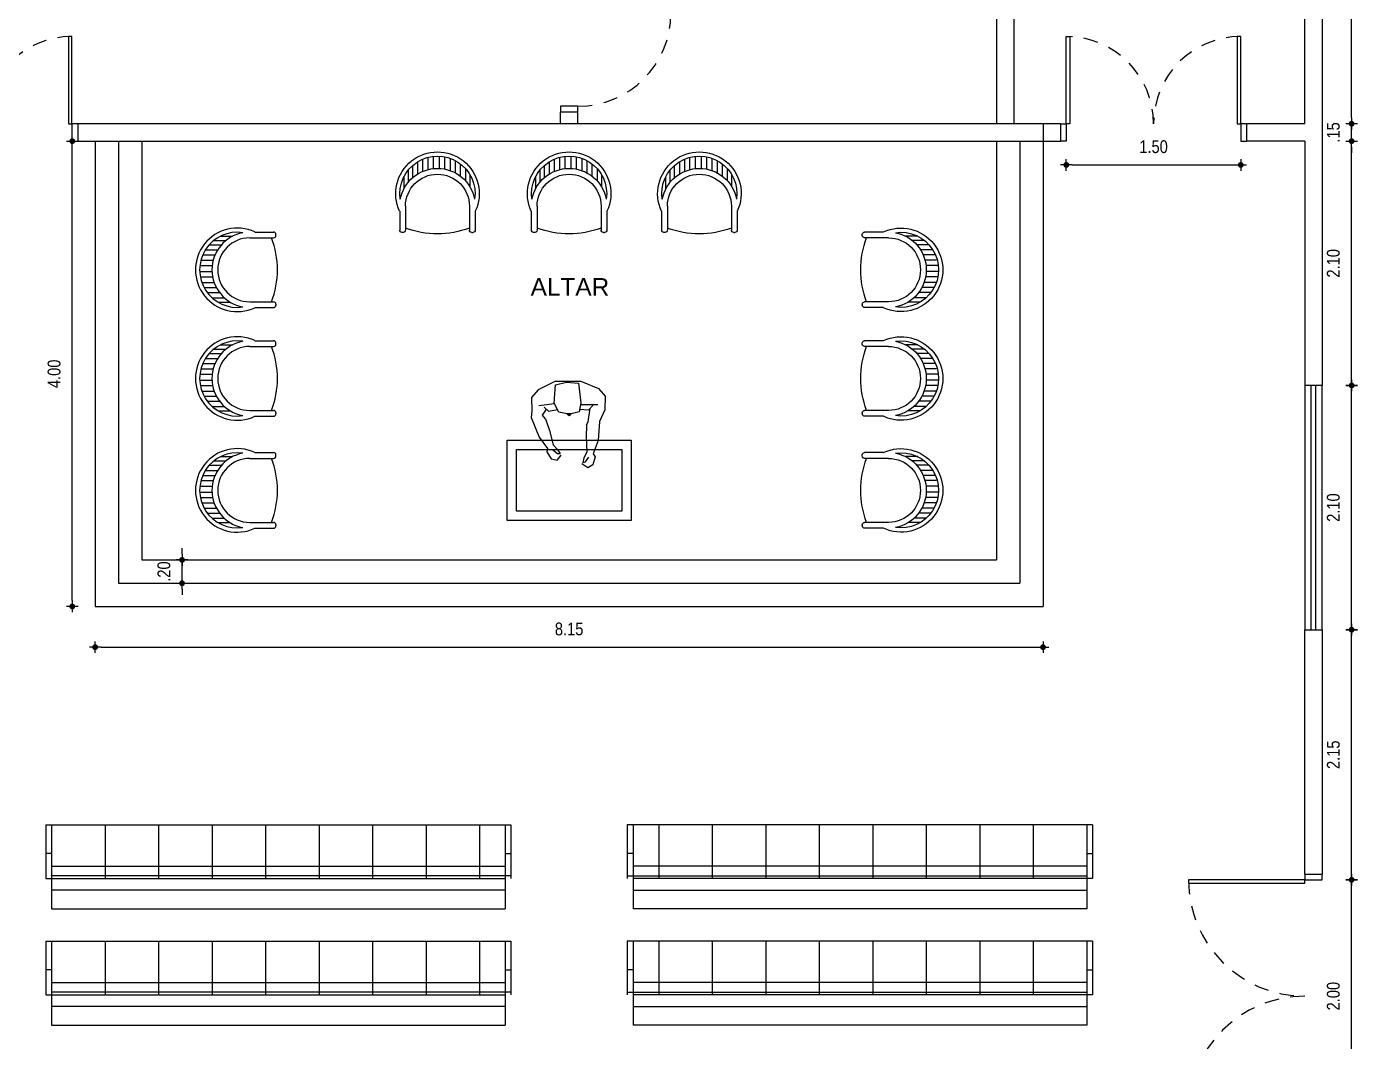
# Model space of a CAD drawing. Header units: millimetres. Extents: x 2739 to 2884, y 2105 to 2167.
# Drawn here: x 2808.15 to 2819.59, y 2150.8 to 2159.52 of the extents above; entities that cross this region are included whole.
import ezdxf

# ---------------------------------------------------------------- set-up
doc = ezdxf.new("R2010")
doc.units = ezdxf.units.MM
doc.linetypes.add('HIDDEN2', pattern=[0.1875, 0.125, -0.0625])
for name, color, linetype in [('COTA', 2, 'Continuous'), ('E-Pen-B', 5, 'Continuous'), ('MOBILIARIO', 2, 'Continuous'), ('MOVEIS', 7, 'Continuous'), ('PORTAS', 2, 'Continuous'), ('PROJEÇÃO', 1, 'HIDDEN2')]:
    doc.layers.add(name, color=color, linetype=linetype)
doc.layers.add('COTAS', color=53, linetype='Continuous', lineweight=9)
doc.styles.add('CARIMBO_DADOS', font='arial.ttf', dxfattribs={"height": 0.1})
doc.styles.add('F2', font='ARIALN.TTF')
doc.dimstyles.new('ARQUITETURA', dxfattribs={"dimtxt": 0.11, "dimasz": 0.05, "dimexe": 0.1, "dimexo": 0, "dimgap": 0.1, "dimtad": 1, "dimzin": 5, "dimdsep": 46, "dimtxsty": 'F2', "dimblk": 'COTA', "dimcen": 0, "dimse1": 1, "dimse2": 1, "dimadec": 0, "dimazin": 0, "dimtfac": 2, "dimtix": 1, "dimtmove": 2, "dimatfit": 3, "dimldrblk": 'COTA', "dimfxl": 1, "dimtolj": 1, "dimtzin": 5, "dimarcsym": 0})

# ---------------------------------------------------------------- blocks, each defined once
blk = doc.blocks.new('mansta-t')
for p, q in [((-145.6, 87), (-90.4, 219.1)), ((-90.4, 219.1), (-32.8, 268.6)), ((-32.8, 268.6), (68.6, 265.8)), ((27.5, 85.1), (28.8, 214.7)), ((68.6, 265.8), (154.4, 227.2)), ((154.4, 227.2), (297.4, 215.1)), ((297.4, 215.1), (396.9, 179.1)), ((36.6, 175.3), (69.6, 143.6)), ((157.6, 141.4), (55.4, 157.3)), ((69.6, 143.6), (65.7, 77.7)), ((181, 130.1), (157.6, 141.4)), ((181, 130.1), (273.1, 127.5)), ((273.1, 127.5), (384.9, 131)), ((384.9, 131), (426.4, 109.6)), ((396.9, 179.1), (420.3, 193)), ((420.3, 193), (479.1, 176.6)), ((456.3, 121.2), (422, 146.7)), ((426.4, 109.6), (462.7, 100.5)), ((462.7, 100.5), (456.3, 121.2)), ((502.6, 137.8), (472, 95.1)), ((479.1, 176.6), (502.6, 137.8)), ((-145.6, -102.5), (-145.6, 87)), ((-139.7, -21.3), (-130.8, 69.7)), ((-130.8, 69.7), (16.2, 87.4)), ((16.2, 87.4), (83.8, 74.2)), ((83.8, 74.2), (97.7, 14.1)), ((97.7, 14.1), (99.1, -16.4)), ((97.7, -17), (99.1, 13.4)), ((99, 12.7), (114.3, -1.5)), ((-119.8, -103), (-139.7, -21.3)), ((86.5, -77.1), (17.7, -112.7)), ((78, -155.2), (64.9, -88.2)), ((99.1, -16.4), (86.5, -77.1)), ((114.3, -1.5), (100.3, -14.9)), ((330.6, -119.2), (364, -86.6)), ((364, -86.6), (396, -67.2)), ((396, -88.9), (370.8, -123.2)), ((396, -67.2), (396, -88.9)), ((445.2, -91.1), (408.2, -59.8)), ((434.1, -135.1), (445.2, -91.1)), ((-145.6, -102.5), (-81.8, -232)), ((17.7, -112.7), (-119.8, -103)), ((22.8, -110.1), (37.5, -227.6)), ((47.6, -187.5), (78, -155.2)), ((109.4, -199.9), (63.1, -171)), ((135.6, -178.3), (109.4, -199.9)), ((135.6, -178.3), (222.8, -148.8)), ((222.8, -148.8), (330.6, -119.2)), ((271.8, -225.4), (356.3, -161.6)), ((356.3, -161.6), (382.8, -168.1)), ((382.8, -168.1), (434.1, -135.1)), ((-81.8, -232), (-24.2, -281.5)), ((-24.2, -281.5), (77.2, -278.7)), ((77.2, -278.7), (125.4, -284.4)), ((125.4, -284.4), (271.8, -225.4))]:
    blk.add_line(p, q)
blk = doc.blocks.new('CADEIRA4')
at = {"layer": 'MOVEIS'}
for p, q in [((-0.286, 0.692), (-0.296, 0.692)), ((0.304, 0.692), (0.314, 0.692)), ((-0.316, 0.511), (-0.316, 0.672)), ((-0.266, 0.467), (-0.266, 0.672)), ((0.284, 0.467), (0.284, 0.672)), ((0.334, 0.511), (0.334, 0.672)), ((-0.281, 0.215), (-0.281, 0.319)), ((-0.244, 0.157), (-0.244, 0.262)), ((0.249, 0.143), (0.249, 0.248)), ((0.286, 0.193), (0.286, 0.298)), ((-0.207, 0.118), (-0.207, 0.224)), ((-0.162, 0.084), (-0.162, 0.19)), ((-0.119, 0.062), (-0.119, 0.168)), ((-0.075, 0.053), (-0.075, 0.153)), ((-0.027, 0.042), (-0.027, 0.144)), ((0.023, 0.036), (0.023, 0.142)), ((0.069, 0.042), (0.069, 0.148)), ((0.117, 0.053), (0.117, 0.161)), ((0.161, 0.074), (0.161, 0.18)), ((0.204, 0.102), (0.204, 0.207))]:
    blk.add_line(p, q, dxfattribs=at)
for centre, radius, start, end in [((-0.296, 0.672), 0.02, 90, 180), ((-0.286, 0.672), 0.02, 0, 90), ((0.009, -0.075), 0.78, 69.3446, 110.6554), ((0.304, 0.672), 0.02, 90, 180), ((0.314, 0.672), 0.02, 0, 90), ((0.009, 0.359), 0.359, 154.967, 25.033), ((0.009, 0.467), 0.275, 180, 0), ((0.009, 0.359), 0.323, 171.3691, 8.6309), ((0.009, 0.467), 0.325, 190.5866, 349.4134)]:
    blk.add_arc(centre, radius, start, end, dxfattribs=at)
blk = doc.blocks.new('COTA')
at = {"layer": 'COTA'}
for p, q in [((-1, 0), (1, 0)), ((0, 1), (0, -1))]:
    blk.add_line(p, q, dxfattribs=at)
at = {"layer": 'COTA', "const_width": 0.5}
blk.add_lwpolyline([(-0.25, 0, 1), (0.25, 0, 1)], format="xyb", close=True, dxfattribs=at)
blk = doc.blocks.new('*D175')
at = {"layer": 'COTAS', "color": 0, "lineweight": -2}
blk.add_line((2808.792, 2154.188), (2816.842, 2154.188), dxfattribs=at)
at = {"layer": 'Defpoints', "color": 0}
for p in [(2808.742, 2154.538), (2816.892, 2154.538), (2816.892, 2154.188)]:
    blk.add_point(p, dxfattribs=at)
at = {"layer": 'COTAS', "color": 0, "lineweight": -2, "xscale": 0.05, "yscale": 0.05, "zscale": 0.05, "rotation": 180}
blk.add_blockref('COTA', (2808.742, 2154.188), dxfattribs=at)
at = {"layer": 'COTAS', "color": 0, "lineweight": -2, "xscale": 0.05, "yscale": 0.05, "zscale": 0.05}
blk.add_blockref('COTA', (2816.892, 2154.188), dxfattribs=at)
at = {"layer": 'COTAS', "color": 0, "insert": (2812.817, 2154.344), "char_height": 0.11, "attachment_point": 5, "style": 'F2'}
blk.add_mtext('\\A1;8.15', dxfattribs=at)
blk = doc.blocks.new('*D176')
at = {"layer": 'COTAS', "color": 0, "lineweight": -2}
for p, q in [((2809.489, 2154.988), (2809.489, 2155.038)), ((2809.489, 2154.738), (2809.489, 2154.938)), ((2809.489, 2154.688), (2809.489, 2154.638))]:
    blk.add_line(p, q, dxfattribs=at)
at = {"layer": 'Defpoints', "color": 0}
for p in [(2809.359, 2154.938), (2809.489, 2154.938), (2809.359, 2154.738)]:
    blk.add_point(p, dxfattribs=at)
at = {"layer": 'COTAS', "color": 0, "lineweight": -2, "xscale": 0.05, "yscale": 0.05, "zscale": 0.05}
for p, rotation in [((2809.489, 2154.938), 270), ((2809.489, 2154.738), 90)]:
    blk.add_blockref('COTA', p, dxfattribs=dict(at, rotation=rotation))
at = {"layer": 'COTAS', "color": 0, "insert": (2809.333, 2154.838), "char_height": 0.11, "attachment_point": 5, "rotation": 90, "style": 'F2'}
blk.add_mtext('\\A1;.20', dxfattribs=at)
blk = doc.blocks.new('*D177')
at = {"layer": 'COTAS', "color": 0, "lineweight": -2}
blk.add_line((2808.545, 2154.588), (2808.545, 2158.488), dxfattribs=at)
at = {"layer": 'Defpoints', "color": 0}
for p in [(2807.905, 2158.538), (2808.545, 2158.538), (2807.905, 2154.538)]:
    blk.add_point(p, dxfattribs=at)
at = {"layer": 'COTAS', "color": 0, "lineweight": -2, "xscale": 0.05, "yscale": 0.05, "zscale": 0.05}
for p, rotation in [((2808.545, 2158.538), 90), ((2808.545, 2154.538), 270)]:
    blk.add_blockref('COTA', p, dxfattribs=dict(at, rotation=rotation))
at = {"layer": 'COTAS', "color": 0, "insert": (2808.389, 2156.538), "char_height": 0.11, "attachment_point": 5, "rotation": 90, "style": 'F2'}
blk.add_mtext('\\A1;4.00', dxfattribs=at)
blk = doc.blocks.new('*D191')
at = {"layer": 'COTAS', "color": 0, "lineweight": -2}
blk.add_line((2819.545, 2150.238), (2819.545, 2152.138), dxfattribs=at)
at = {"layer": 'Defpoints', "color": 0}
for p in [(2819.292, 2152.188), (2819.545, 2152.188), (2819.292, 2150.188)]:
    blk.add_point(p, dxfattribs=at)
at = {"layer": 'COTAS', "color": 0, "lineweight": -2, "xscale": 0.05, "yscale": 0.05, "zscale": 0.05}
for p, rotation in [((2819.545, 2152.188), 90), ((2819.545, 2150.188), 270)]:
    blk.add_blockref('COTA', p, dxfattribs=dict(at, rotation=rotation))
at = {"layer": 'COTAS', "color": 0, "insert": (2819.388, 2151.188), "char_height": 0.11, "attachment_point": 5, "rotation": 90, "style": 'F2'}
blk.add_mtext('\\A1;2.00', dxfattribs=at)
blk = doc.blocks.new('*D192')
at = {"layer": 'COTAS', "color": 0, "lineweight": -2}
blk.add_line((2819.545, 2152.238), (2819.545, 2154.288), dxfattribs=at)
at = {"layer": 'Defpoints', "color": 0}
for p in [(2819.292, 2154.338), (2819.545, 2154.338), (2819.292, 2152.188)]:
    blk.add_point(p, dxfattribs=at)
at = {"layer": 'COTAS', "color": 0, "lineweight": -2, "xscale": 0.05, "yscale": 0.05, "zscale": 0.05}
for p, rotation in [((2819.545, 2154.338), 90), ((2819.545, 2152.188), 270)]:
    blk.add_blockref('COTA', p, dxfattribs=dict(at, rotation=rotation))
at = {"layer": 'COTAS', "color": 0, "insert": (2819.388, 2153.263), "char_height": 0.11, "attachment_point": 5, "rotation": 90, "style": 'F2'}
blk.add_mtext('\\A1;2.15', dxfattribs=at)
blk = doc.blocks.new('*D193')
at = {"layer": 'COTAS', "color": 0, "lineweight": -2}
blk.add_line((2819.545, 2154.388), (2819.545, 2156.388), dxfattribs=at)
at = {"layer": 'Defpoints', "color": 0}
for p in [(2819.292, 2156.438), (2819.545, 2156.438), (2819.292, 2154.338)]:
    blk.add_point(p, dxfattribs=at)
at = {"layer": 'COTAS', "color": 0, "lineweight": -2, "xscale": 0.05, "yscale": 0.05, "zscale": 0.05}
for p, rotation in [((2819.545, 2156.438), 90), ((2819.545, 2154.338), 270)]:
    blk.add_blockref('COTA', p, dxfattribs=dict(at, rotation=rotation))
at = {"layer": 'COTAS', "color": 0, "insert": (2819.388, 2155.388), "char_height": 0.11, "attachment_point": 5, "rotation": 90, "style": 'F2'}
blk.add_mtext('\\A1;2.10', dxfattribs=at)
blk = doc.blocks.new('*D194')
at = {"layer": 'COTAS', "color": 0, "lineweight": -2}
blk.add_line((2819.545, 2156.488), (2819.545, 2158.488), dxfattribs=at)
at = {"layer": 'Defpoints', "color": 0}
for p in [(2819.142, 2158.538), (2819.545, 2158.538), (2819.292, 2156.438)]:
    blk.add_point(p, dxfattribs=at)
at = {"layer": 'COTAS', "color": 0, "lineweight": -2, "xscale": 0.05, "yscale": 0.05, "zscale": 0.05}
for p, rotation in [((2819.545, 2158.538), 90), ((2819.545, 2156.438), 270)]:
    blk.add_blockref('COTA', p, dxfattribs=dict(at, rotation=rotation))
at = {"layer": 'COTAS', "color": 0, "insert": (2819.388, 2157.488), "char_height": 0.11, "attachment_point": 5, "rotation": 90, "style": 'F2'}
blk.add_mtext('\\A1;2.10', dxfattribs=at)
blk = doc.blocks.new('*D195')
at = {"layer": 'COTAS', "color": 0, "lineweight": -2}
for p, q in [((2819.545, 2158.738), (2819.545, 2158.788)), ((2819.545, 2158.538), (2819.545, 2158.688)), ((2819.545, 2158.488), (2819.545, 2158.438))]:
    blk.add_line(p, q, dxfattribs=at)
at = {"layer": 'Defpoints', "color": 0}
for p in [(2819.142, 2158.688), (2819.545, 2158.688), (2819.142, 2158.538)]:
    blk.add_point(p, dxfattribs=at)
at = {"layer": 'COTAS', "color": 0, "lineweight": -2, "xscale": 0.05, "yscale": 0.05, "zscale": 0.05}
for p, rotation in [((2819.545, 2158.688), 270), ((2819.545, 2158.538), 90)]:
    blk.add_blockref('COTA', p, dxfattribs=dict(at, rotation=rotation))
at = {"layer": 'COTAS', "color": 0, "insert": (2819.388, 2158.613), "char_height": 0.11, "attachment_point": 5, "rotation": 90, "style": 'F2'}
blk.add_mtext('\\A1;.15', dxfattribs=at)
blk = doc.blocks.new('*D196')
at = {"layer": 'COTAS', "color": 0, "lineweight": -2}
blk.add_line((2819.545, 2158.738), (2819.545, 2161.243), dxfattribs=at)
at = {"layer": 'Defpoints', "color": 0}
for p in [(2819.545, 2161.293), (2819.545, 2161.293), (2819.142, 2158.688)]:
    blk.add_point(p, dxfattribs=at)
at = {"layer": 'COTAS', "color": 0, "lineweight": -2, "xscale": 0.05, "yscale": 0.05, "zscale": 0.05}
for p, rotation in [((2819.545, 2161.293), 90), ((2819.545, 2158.688), 270)]:
    blk.add_blockref('COTA', p, dxfattribs=dict(at, rotation=rotation))
at = {"layer": 'COTAS', "color": 0, "insert": (2819.388, 2159.99), "char_height": 0.11, "attachment_point": 5, "rotation": 90, "style": 'F2'}
blk.add_mtext('\\A1;2.61', dxfattribs=at)
blk = doc.blocks.new('*D244')
at = {"layer": 'COTAS', "color": 0, "lineweight": -2}
blk.add_line((2817.142, 2158.334), (2818.542, 2158.334), dxfattribs=at)
at = {"layer": 'Defpoints', "color": 0}
for p in [(2817.092, 2158.538), (2818.592, 2158.538), (2818.592, 2158.334)]:
    blk.add_point(p, dxfattribs=at)
at = {"layer": 'COTAS', "color": 0, "lineweight": -2, "xscale": 0.05, "yscale": 0.05, "zscale": 0.05, "rotation": 180}
blk.add_blockref('COTA', (2817.092, 2158.334), dxfattribs=at)
at = {"layer": 'COTAS', "color": 0, "lineweight": -2, "xscale": 0.05, "yscale": 0.05, "zscale": 0.05}
blk.add_blockref('COTA', (2818.592, 2158.334), dxfattribs=at)
at = {"layer": 'COTAS', "color": 0, "insert": (2817.842, 2158.49), "char_height": 0.11, "attachment_point": 5, "style": 'F2'}
blk.add_mtext('\\A1;1.50', dxfattribs=at)
blk = doc.blocks.new('*D246')
at = {"layer": 'COTAS', "color": 0, "lineweight": -2}
blk.add_line((2805.218, 2134.888), (2805.218, 2163.788), dxfattribs=at)
at = {"layer": 'Defpoints', "color": 0}
for p in [(2805.218, 2163.838), (2819.292, 2163.838), (2819.292, 2134.838)]:
    blk.add_point(p, dxfattribs=at)
at = {"layer": 'COTAS', "color": 0, "lineweight": -2, "xscale": 0.05, "yscale": 0.05, "zscale": 0.05}
for p, rotation in [((2805.218, 2163.838), 90), ((2805.218, 2134.838), 270)]:
    blk.add_blockref('COTA', p, dxfattribs=dict(at, rotation=rotation))
at = {"layer": 'COTAS', "color": 0, "insert": (2805.061, 2149.338), "char_height": 0.11, "attachment_point": 5, "rotation": 90, "style": 'F2'}
blk.add_mtext('\\A1;29.00', dxfattribs=at)

msp = doc.modelspace()

# ---------------------------------------------------------------- linework, layer by layer
for p, q in [((2808.742, 2158.538), (2808.742, 2154.538)), ((2808.942, 2158.538), (2808.942, 2154.738)), ((2809.142, 2158.538), (2809.142, 2154.938)), ((2816.492, 2158.538), (2816.492, 2154.938)), ((2816.692, 2158.538), (2816.692, 2154.738)), ((2816.892, 2158.538), (2816.892, 2154.538)), ((2809.142, 2154.938), (2816.492, 2154.938)), ((2808.942, 2154.738), (2816.692, 2154.738)), ((2808.742, 2154.538), (2816.892, 2154.538))]:
    msp.add_line(p, q)
for points in [[(2812.284, 2155.968), (2813.349, 2155.968), (2813.349, 2155.278), (2812.284, 2155.278)], [(2812.364, 2155.888), (2813.269, 2155.888), (2813.269, 2155.358), (2812.364, 2155.358)]]:
    msp.add_lwpolyline(points, close=True)
at = {"layer": 'E-Pen-B'}
for p, q in [((2819.292, 2163.838), (2819.292, 2156.438)), ((2816.492, 2162.188), (2816.492, 2158.688)), ((2816.642, 2162.188), (2816.642, 2158.688)), ((2819.142, 2158.688), (2819.142, 2162.188)), ((2812.742, 2158.688), (2812.742, 2158.788)), ((2812.892, 2158.788), (2812.742, 2158.788)), ((2812.892, 2158.688), (2812.892, 2158.788)), ((2808.592, 2158.688), (2808.592, 2158.538)), ((2817.042, 2158.688), (2808.592, 2158.688)), ((2816.892, 2158.688), (2816.892, 2158.538)), ((2817.042, 2158.688), (2817.042, 2158.538)), ((2819.142, 2158.688), (2818.642, 2158.688)), ((2818.642, 2158.688), (2818.642, 2158.538)), ((2808.592, 2158.538), (2817.042, 2158.538)), ((2819.142, 2158.538), (2818.642, 2158.538)), ((2819.142, 2158.538), (2819.142, 2156.438)), ((2819.292, 2156.438), (2819.142, 2156.438)), ((2819.142, 2154.338), (2819.292, 2154.338)), ((2819.142, 2152.238), (2819.142, 2154.338)), ((2819.292, 2154.338), (2819.292, 2152.238)), ((2819.142, 2152.238), (2819.292, 2152.238))]:
    msp.add_line(p, q, dxfattribs=at)
at = {"layer": 'MOBILIARIO', "color": 1}
for p, q in [((2808.317, 2152.661), (2808.317, 2152.198)), ((2808.317, 2152.661), (2812.317, 2152.661)), ((2808.367, 2152.661), (2808.367, 2151.938)), ((2808.827, 2152.661), (2808.827, 2152.198)), ((2809.287, 2152.661), (2809.287, 2152.198)), ((2809.747, 2152.661), (2809.747, 2152.198)), ((2810.207, 2152.661), (2810.207, 2152.198)), ((2810.667, 2152.661), (2810.667, 2152.198)), ((2811.127, 2152.661), (2811.127, 2152.198)), ((2811.587, 2152.661), (2811.587, 2152.198)), ((2812.047, 2152.661), (2812.047, 2152.198)), ((2812.267, 2152.661), (2812.267, 2151.938)), ((2812.317, 2152.661), (2812.317, 2152.198)), ((2813.317, 2152.661), (2813.317, 2152.198)), ((2817.317, 2152.661), (2813.317, 2152.661)), ((2813.367, 2152.661), (2813.367, 2151.938)), ((2813.587, 2152.661), (2813.587, 2152.198)), ((2814.047, 2152.661), (2814.047, 2152.198)), ((2814.507, 2152.661), (2814.507, 2152.198)), ((2814.967, 2152.661), (2814.967, 2152.198)), ((2815.427, 2152.661), (2815.427, 2152.198)), ((2815.887, 2152.661), (2815.887, 2152.198)), ((2816.347, 2152.661), (2816.347, 2152.198)), ((2816.807, 2152.661), (2816.807, 2152.198)), ((2817.267, 2152.661), (2817.267, 2151.938)), ((2817.317, 2152.661), (2817.317, 2152.198)), ((2808.367, 2152.414), (2808.317, 2152.414)), ((2812.267, 2152.414), (2812.317, 2152.414)), ((2813.367, 2152.414), (2813.317, 2152.414)), ((2817.267, 2152.414), (2817.317, 2152.414)), ((2808.367, 2152.304), (2812.267, 2152.304)), ((2817.267, 2152.304), (2813.367, 2152.304)), ((2808.317, 2152.198), (2812.267, 2152.198)), ((2812.317, 2152.223), (2808.367, 2152.223)), ((2813.317, 2152.223), (2817.267, 2152.223)), ((2817.317, 2152.198), (2813.367, 2152.198)), ((2812.267, 2152.098), (2808.367, 2152.098)), ((2813.367, 2152.098), (2817.267, 2152.098)), ((2808.367, 2151.938), (2812.267, 2151.938)), ((2817.267, 2151.938), (2813.367, 2151.938)), ((2808.317, 2151.661), (2808.317, 2151.198)), ((2808.317, 2151.661), (2812.317, 2151.661)), ((2808.367, 2151.661), (2808.367, 2150.938)), ((2808.827, 2151.661), (2808.827, 2151.198)), ((2809.287, 2151.661), (2809.287, 2151.198)), ((2809.747, 2151.661), (2809.747, 2151.198)), ((2810.207, 2151.661), (2810.207, 2151.198)), ((2810.667, 2151.661), (2810.667, 2151.198)), ((2811.127, 2151.661), (2811.127, 2151.198)), ((2811.587, 2151.661), (2811.587, 2151.198)), ((2812.047, 2151.661), (2812.047, 2151.198)), ((2812.267, 2151.661), (2812.267, 2150.938)), ((2812.317, 2151.661), (2812.317, 2151.198)), ((2813.317, 2151.661), (2813.317, 2151.198)), ((2817.317, 2151.661), (2813.317, 2151.661)), ((2813.367, 2151.661), (2813.367, 2150.938)), ((2813.587, 2151.661), (2813.587, 2151.198)), ((2814.047, 2151.661), (2814.047, 2151.198)), ((2814.507, 2151.661), (2814.507, 2151.198)), ((2814.967, 2151.661), (2814.967, 2151.198)), ((2815.427, 2151.661), (2815.427, 2151.198)), ((2815.887, 2151.661), (2815.887, 2151.198)), ((2816.347, 2151.661), (2816.347, 2151.198)), ((2816.807, 2151.661), (2816.807, 2151.198)), ((2817.267, 2151.661), (2817.267, 2150.938)), ((2817.317, 2151.661), (2817.317, 2151.198)), ((2808.367, 2151.414), (2808.317, 2151.414)), ((2812.267, 2151.414), (2812.317, 2151.414)), ((2813.367, 2151.414), (2813.317, 2151.414)), ((2817.267, 2151.414), (2817.317, 2151.414)), ((2808.367, 2151.304), (2812.267, 2151.304)), ((2817.267, 2151.304), (2813.367, 2151.304)), ((2808.317, 2151.198), (2812.267, 2151.198)), ((2812.317, 2151.223), (2808.367, 2151.223)), ((2813.317, 2151.223), (2817.267, 2151.223)), ((2817.317, 2151.198), (2813.367, 2151.198)), ((2812.267, 2151.098), (2808.367, 2151.098)), ((2813.367, 2151.098), (2817.267, 2151.098)), ((2808.367, 2150.938), (2812.267, 2150.938)), ((2817.267, 2150.938), (2813.367, 2150.938))]:
    msp.add_line(p, q, dxfattribs=at)
at = {"layer": 'PORTAS'}
for p, q in [((2819.142, 2156.438), (2819.142, 2154.338)), ((2819.292, 2154.338), (2819.292, 2156.438))]:
    msp.add_line(p, q, dxfattribs=at)
for points in [[(2808.542, 2158.688), (2808.542, 2159.438), (2808.512, 2159.438), (2808.512, 2158.688)], [(2817.092, 2158.688), (2817.092, 2159.438), (2817.122, 2159.438), (2817.122, 2158.688)], [(2818.592, 2158.688), (2818.592, 2159.438), (2818.562, 2159.438), (2818.562, 2158.688)], [(2819.142, 2152.188), (2818.142, 2152.188), (2818.142, 2152.158), (2819.142, 2152.158)]]:
    msp.add_lwpolyline(points, close=True, dxfattribs=at)
for points in [[(2812.892, 2158.788), (2812.892, 2158.838), (2812.742, 2158.838), (2812.742, 2158.788)], [(2808.592, 2158.688), (2808.542, 2158.688), (2808.542, 2158.538), (2808.592, 2158.538)], [(2817.042, 2158.688), (2817.092, 2158.688), (2817.092, 2158.538), (2817.042, 2158.538)], [(2818.642, 2158.688), (2818.592, 2158.688), (2818.592, 2158.538), (2818.642, 2158.538)], [(2819.142, 2152.238), (2819.142, 2152.188), (2819.292, 2152.188), (2819.292, 2152.238)]]:
    msp.add_lwpolyline(points, dxfattribs=at)
at = {"layer": 'PROJEÇÃO', "linetype": 'ByBlock'}
for p, q in [((2819.197, 2154.338), (2819.197, 2156.438)), ((2819.237, 2154.338), (2819.237, 2156.438))]:
    msp.add_line(p, q, dxfattribs=at)
at = {"layer": 'PROJEÇÃO'}
for centre, radius, start, end in [((2812.892, 2159.638), 0.8, 270, 0), ((2808.542, 2158.688), 0.75, 90, 180), ((2817.092, 2158.688), 0.75, 0, 90), ((2818.592, 2158.688), 0.75, 90, 180), ((2819.142, 2152.188), 1, 180, 270), ((2819.142, 2150.188), 1, 90, 180)]:
    msp.add_arc(centre, radius, start, end, dxfattribs=at)

# ---------------------------------------------------------------- block references
at = {"xscale": 0.001150038638674177, "yscale": 0.001150038638674177, "zscale": 0.001150038638674177, "rotation": 270}
msp.add_blockref('mansta-t', (2812.818, 2156.307), dxfattribs=at)
at = {"layer": 'E-Pen-B', "xscale": -1}
for p, rotation in [((2811.676, 2158.446), 180), ((2812.808, 2158.446), 180), ((2813.928, 2158.446), 180), ((2816.03, 2157.441), 90), ((2816.03, 2156.507), 90), ((2816.03, 2155.545), 90)]:
    msp.add_blockref('CADEIRA4', p, dxfattribs=dict(at, rotation=rotation))
at = {"layer": 'E-Pen-B', "rotation": 270}
for p in [(2809.604, 2157.441), (2809.604, 2156.507), (2809.604, 2155.545)]:
    msp.add_blockref('CADEIRA4', p, dxfattribs=at)

# ---------------------------------------------------------------- texts
at = {"color": 230, "insert": (2812.824, 2157.286), "char_height": 0.15, "attachment_point": 5, "style": 'CARIMBO_DADOS'}
msp.add_mtext('ALTAR', dxfattribs=at)

# ---------------------------------------------------------------- dimensions: what is measured, and where the dimension line sits
at = {"layer": 'COTAS'}
for base, p1, p2, picture, middle in [((2805.218, 2163.838), (2819.292, 2134.838), (2819.292, 2163.838), '*D246', (2805.061, 2149.338)), ((2819.544522595, 2161.292887466), (2819.14155356, 2158.687887466), (2819.544522595, 2161.292887466), '*D196', (2819.388359566, 2159.990387466)), ((2819.545, 2158.688), (2819.142, 2158.538), (2819.142, 2158.688), '*D195', (2819.388, 2158.613)), ((2808.545, 2158.538), (2807.905, 2154.538), (2807.905, 2158.538), '*D177', (2808.389, 2156.538)), ((2819.545, 2158.538), (2819.292, 2156.438), (2819.142, 2158.538), '*D194', (2819.388, 2157.488)), ((2819.545, 2156.438), (2819.292, 2154.338), (2819.292, 2156.438), '*D193', (2819.388, 2155.388)), ((2809.489, 2154.938), (2809.359, 2154.738), (2809.359, 2154.938), '*D176', (2809.333, 2154.838)), ((2819.545, 2154.338), (2819.292, 2152.188), (2819.292, 2154.338), '*D192', (2819.388, 2153.263)), ((2819.545, 2152.188), (2819.292, 2150.188), (2819.292, 2152.188), '*D191', (2819.388, 2151.188))]:
    dim = msp.add_linear_dim(base=base, p1=p1, p2=p2, angle=90, dimstyle='ARQUITETURA', dxfattribs=at)
    dim.commit()
    dim.dimension.update_dxf_attribs({"geometry": picture, "text_midpoint": middle})
for base, p1, p2, picture, middle in [((2818.592, 2158.334), (2817.092, 2158.538), (2818.592, 2158.538), '*D244', (2817.842, 2158.49)), ((2816.892, 2154.188), (2808.742, 2154.538), (2816.892, 2154.538), '*D175', (2812.817, 2154.344))]:
    dim = msp.add_linear_dim(base=base, p1=p1, p2=p2, dimstyle='ARQUITETURA', dxfattribs=at)
    dim.commit()
    dim.dimension.update_dxf_attribs({"geometry": picture, "text_midpoint": middle})

doc.saveas('drawing.dxf')
